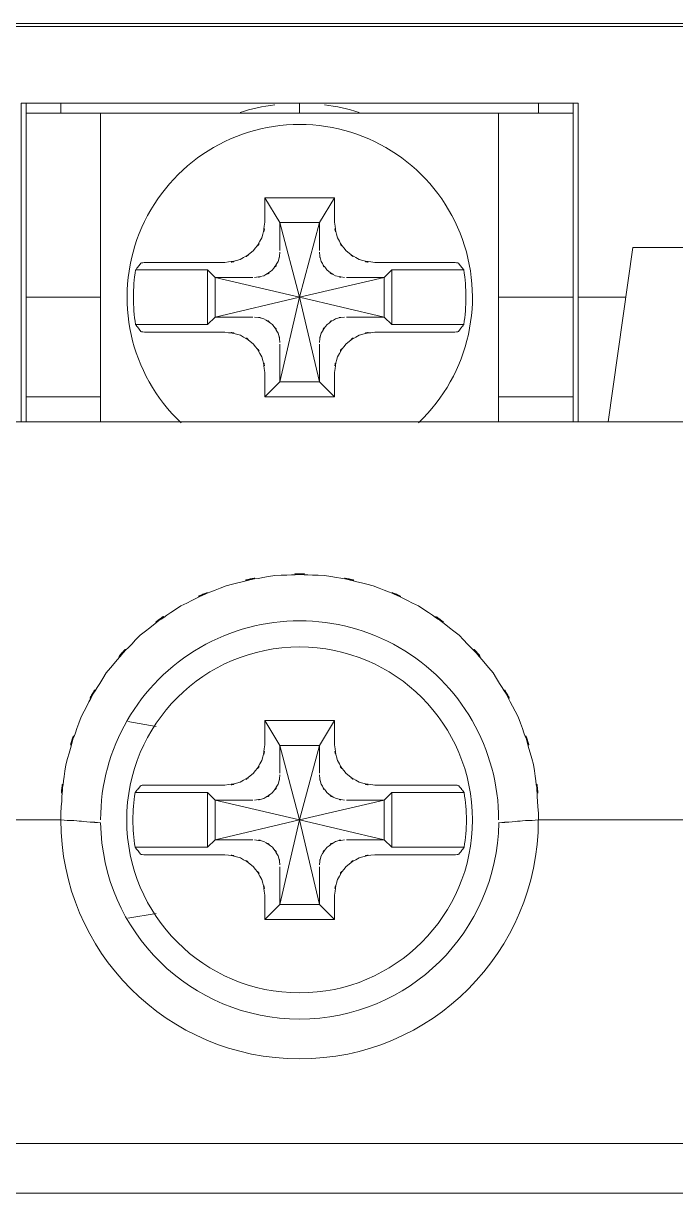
# Model space of a CAD drawing. Header units: millimetres. Extents: x 41 to 1635, y 11 to 1528.
# Drawn here: x 447.85 to 461.85, y 1173.03 to 1198.27 of the extents above; entities that cross this region are included whole.
import ezdxf

# ---------------------------------------------------------------- set-up
doc = ezdxf.new("R2010")
doc.units = ezdxf.units.MM
doc.header["$LTSCALE"] = 8
doc.layers.get('0').update_dxf_attribs({"linetype": 'CONTINUOUS'})
doc.layers.add('PDF_Geometry', color=7, linetype='CONTINUOUS')

# ---------------------------------------------------------------- blocks, each defined once
blk = doc.blocks.new('Contactor1')
at = {"layer": 'PDF_Geometry', "lineweight": 9}
for points in [[(-0.0757292958967355, 0.01664617957840164), (-0.07856254589677292, 0.01664617957840164), (-0.5275486014522812, 0.01664617957840164), (-0.5303680875634313, 0.01664617957840164)], [(-0.223479295896766, -0.09700722319939814), (-0.223479295896766, -0.06150680653274776), (-0.223479295896766, -0.006090264866088546), (-0.3826320736745288, -0.006090264866088546), (-0.3826320736745288, -0.008923320421672543), (-0.3826320736745288, -0.06150680653274776), (-0.3826320736745288, -0.09700722319939814)], [(-0.3812013514523187, -0.06150680653274776), (-0.3598820597856616, -0.06150680653274776), (-0.3598820597856616, -0.008923320421672543), (-0.3812013514523187, -0.008923320421672543), (-0.3812013514523187, -0.006090264866088546)], [(-0.3712430736745205, -0.008923320421672543), (-0.3712430736745205, -0.006090264866088546)], [(-0.3030485875634099, -0.006090264866088546), (-0.3030485875634099, -0.008923320421672543)], [(-0.2248958236745011, -0.006090264866088546), (-0.2248958236745011, -0.008923320421672543), (-0.2462153236745053, -0.008923320421672543), (-0.2462153236745053, -0.06150680653274776), (-0.2248958236745011, -0.06150680653274776)], [(-0.2348542958967528, -0.006090264866088546), (-0.2348542958967528, -0.008923320421672543)], [(-0.3812013514523187, -0.09700722319939814), (-0.3812013514523187, -0.08990934819939866), (-0.3812013514523187, -0.06150680653274776), (-0.3812013514523187, -0.008923320421672543)], [(-0.3598820597856616, -0.008923320421672543), (-0.352770837563412, -0.008923320421672543), (-0.2533265458967549, -0.008923320421672543), (-0.2462153236745053, -0.008923320421672543)], [(-0.2248958236745011, -0.09700722319939814), (-0.2248958236745011, -0.08990934819939866), (-0.2248958236745011, -0.06150680653274776), (-0.2248958236745011, -0.008923320421672543)], [(-0.3130070597856616, -0.04007668153280974), (-0.3130070597856616, -0.03307629264384104), (-0.2930903236745053, -0.03307629264384104), (-0.2930903236745053, -0.04007668153280974)], [(-0.3130070597856616, -0.03307629264384104), (-0.3087293097856332, -0.04018773708821755), (-0.2973542958967528, -0.04018773708821755), (-0.2930903236745053, -0.03307629264384104)], [(-0.2973542958967528, -0.04814604264379341), (-0.2973542958967528, -0.04018773708821755), (-0.3030485875634099, -0.06150680653274776), (-0.3087293097856332, -0.04018773708821755), (-0.3087293097856332, -0.04814604264379341)], [(-0.2149515458967244, -0.09700722319939814), (-0.207854295896766, -0.04729832042164617), (-0.192229295896766, -0.04729832042164617), (-0.1851180597856228, -0.09700722319939814)], [(-0.3468820042301104, -0.05156230653278726), (-0.3244653514523179, -0.05156230653278726)], [(-0.3164097681190015, -0.05581273708821755), (-0.3272015458967417, -0.05581273708821755), (-0.3030485875634099, -0.06150680653274776), (-0.3272015458967417, -0.06718730653278726), (-0.3272015458967417, -0.05581273708821755), (-0.3293265458967767, -0.05368751486605561)], [(-0.2767570597856661, -0.05368751486605561), (-0.2767570597856661, -0.06929895931057217), (-0.2788958236745316, -0.06718730653278726), (-0.2788958236745316, -0.05581273708821755), (-0.3030485875634099, -0.06150680653274776), (-0.3087293097856332, -0.08564536208837126), (-0.3087293097856332, -0.07486841764387009)], [(-0.281604268118997, -0.05156230653278726), (-0.2592153792301133, -0.05156230653278726)], [(-0.3598820597856616, -0.06150680653274776), (-0.3598820597856616, -0.08990934819939866), (-0.3598820597856616, -0.09700722319939814)], [(-0.2896876014523286, -0.06718730653278726), (-0.2788958236745316, -0.06718730653278726), (-0.3030485875634099, -0.06150680653274776), (-0.2973542958967528, -0.08564536208837126), (-0.3087293097856332, -0.08564536208837126), (-0.3130070597856616, -0.08990934819939866)], [(-0.2462153236745053, -0.09700722319939814), (-0.2462153236745053, -0.08990934819939866), (-0.2462153236745053, -0.06150680653274776)], [(-0.223479295896766, -0.06150680653274776), (-0.2098680320078756, -0.06150680653274776)], [(-0.2973542958967528, -0.07486841764387009), (-0.2973542958967528, -0.08564536208837126), (-0.2930903236745053, -0.08990934819939866)], [(-0.2930903236745053, -0.08292336208830875), (-0.2930903236745053, -0.08990934819939866), (-0.3130070597856616, -0.08990934819939866), (-0.3130070597856616, -0.08292336208830875)], [(-0.3598820597856616, -0.08990934819939866), (-0.3812013514523187, -0.08990934819939866)], [(-0.2248958236745011, -0.08990934819939866), (-0.2462153236745053, -0.08990934819939866)], [(-0.3520903375634248, -0.1826183481994121), (-0.3440625181189603, -0.1839653620883155)], [(-0.3130070597856616, -0.1892432093104617), (-0.3130070597856616, -0.1822707926438625), (-0.2930903236745053, -0.1822707926438625), (-0.2930903236745053, -0.1892432093104617)], [(-0.3130070597856616, -0.1822707926438625), (-0.3087293097856332, -0.189382237088239), (-0.2973542958967528, -0.189382237088239), (-0.2930903236745053, -0.1822707926438625)], [(-0.2973542958967528, -0.1973261259771562), (-0.2973542958967528, -0.189382237088239), (-0.3030485875634099, -0.2106877370882785), (-0.3087293097856332, -0.189382237088239), (-0.3087293097856332, -0.1973261259771562)], [(-0.3470208097856471, -0.2007432509772116), (-0.3244653514523179, -0.2007432509772116)], [(-0.281604268118997, -0.2007432509772116), (-0.259076351452336, -0.2007432509772116)], [(-0.3164097681190015, -0.204992820421694), (-0.3272015458967417, -0.204992820421694), (-0.3030485875634099, -0.2106877370882785), (-0.3272015458967417, -0.2163818204217023), (-0.3272015458967417, -0.204992820421694), (-0.3293265458967767, -0.2028820287549706)], [(-0.2896876014523286, -0.2163818204217023), (-0.2788958236745316, -0.2163818204217023), (-0.3030485875634099, -0.2106877370882785), (-0.3087293097856332, -0.234839862088279), (-0.2973542958967528, -0.234839862088279), (-0.3030485875634099, -0.2106877370882785), (-0.2788958236745316, -0.204992820421694), (-0.2788958236745316, -0.2163818204217023), (-0.2767570597856661, -0.2184926120883119), (-0.2767570597856661, -0.2028820287549706)], [(-0.3244653514523179, -0.220632237088239), (-0.3470208097856471, -0.220632237088239)], [(-0.259076351452336, -0.220632237088239), (-0.281604268118997, -0.220632237088239)], [(-0.3087293097856332, -0.2240620704216099), (-0.3087293097856332, -0.234839862088279), (-0.3130070597856616, -0.2391038481994201)], [(-0.2973542958967528, -0.2240620704216099), (-0.2973542958967528, -0.234839862088279), (-0.2930903236745053, -0.2391038481994201)], [(-0.2930903236745053, -0.2321043065327331), (-0.2930903236745053, -0.2391038481994201), (-0.3130070597856616, -0.2391038481994201), (-0.3130070597856616, -0.2321043065327331)], [(-0.3440625181189603, -0.2374092787549671), (-0.3521181014523336, -0.2387427231993797)], [(0.01238174576991469, -0.3172432648660788), (-0.6184793375634285, -0.3172432648660788)]]:
    blk.add_lwpolyline(points, dxfattribs=at)
for points in [[(-0.3164097681190015, -0.06718730653278726), (-0.3272015458967417, -0.06718730653278726), (-0.3293265458967767, -0.06929895931057217), (-0.3498958236745011, -0.06929895931057217, -0.08275449568134748), (-0.3498958236745011, -0.05368751486605561), (-0.3293265458967767, -0.05368751486605561), (-0.3293265458967767, -0.06929895931057217)], [(-0.2896876014523286, -0.05581273708821755), (-0.2788958236745316, -0.05581273708821755), (-0.2767570597856661, -0.05368751486605561), (-0.2562013514523187, -0.05368751486605561, -0.08273447831781874), (-0.2562013514523187, -0.06929895931057217), (-0.2767570597856661, -0.06929895931057217)], [(-0.3244653514523179, -0.07145129264381467), (-0.3468820042301104, -0.07145129264381467, 0.0006100411141313047), (-0.3478543236745395, -0.07139619542158471)], [(-0.2582152958967754, -0.07139619542158471, 0.00172140188205328), (-0.2592153792301133, -0.07145129264381467), (-0.281604268118997, -0.07145129264381467)], [(-0.3164097681190015, -0.2163818204217023), (-0.3272015458967417, -0.2163818204217023), (-0.3293265458967767, -0.2184926120883119), (-0.3500348514522784, -0.2184926120883119, -0.08139376598292875), (-0.3500348514522784, -0.2028820287549706), (-0.3293265458967767, -0.2028820287549706), (-0.3293265458967767, -0.2184926120883119)], [(-0.2896876014523286, -0.204992820421694), (-0.2788958236745316, -0.204992820421694), (-0.2767570597856661, -0.2028820287549706), (-0.2560902958967404, -0.2028820287549706, -0.08408157926587237), (-0.2560902958967404, -0.2184926120883119), (-0.2767570597856661, -0.2184926120883119)], [(-0.6227293236745481, -0.2110624315328096), (-0.6227293236743208, -0.3073123343104953, -0.4140617070540777), (-0.6184793375634285, -0.3030347787549772), (0.01238174576991469, -0.3030347787548635, -0.4146351572907975), (0.01664571799210535, -0.3073123343104953), (0.01664571799210535, -0.2110624315328096), (0.01664571799210535, -0.3073123343104953), (0.01664571799210535, -0.3190065009771388)], [(-0.4445626153411695, -0.2108818759771793, 0.002446014149375049), (-0.4408543097856636, -0.2106877370882785), (-0.3712430736745205, -0.2106877370882785, 0.002616859766885959), (-0.3675765181189945, -0.2108818759771793)], [(-0.2385348514523002, -0.2108818759771793, 0.002907355942976045), (-0.2348542958967528, -0.2106877370882785), (-0.1652153097856512, -0.2106877370882785, 0.9999144821332955), (-0.02881254589675564, -0.2106877370882785), (0.01238174576991469, -0.2106877370882785)]]:
    blk.add_lwpolyline(points, format="xyb", dxfattribs=at)
blk.add_lwpolyline([(0.009534704103259628, -0.09700722319939814), (-0.6156320875634265, -0.09700722319939814)], close=True, dxfattribs=at)
blk.add_circle((-0.3030709238498162, -0.2106651923737672), 0.04936948032287533, dxfattribs=at)
for centre, radius, start, end in [((-0.3026997379120075, -0.06366881183930673), 0.05760503229098796, 97.44092106350756, 107.5424036198331), ((-0.3033163730517572, -0.06308339047336631), 0.05701401770208041, 72.3847509260478, 82.5638624782745), ((-0.3030295901170348, -0.06148684014726769), 0.04932024032216221, 313.4386089562973, 226.6162242540567), ((-0.3713238121509903, -0.03675753651100422), 0.02730902519772637, 321.6881900278188, 323.4132692252318), ((-0.3030597165948166, -0.2106846706685701), 0.05684439300299805, 359.9969092305994, 180.0030459809568), ((-0.3030655908450512, -0.2106907702005856), 0.06817748289695537, 179.997450998109, 359.9950607913308), ((-0.3030323084208817, -0.210670545451876), 0.05685631751518248, 180.8707788254077, 359.1459137672844)]:
    blk.add_arc(centre, radius, start, end, dxfattribs=at)
at = {"layer": 'PDF_Geometry', "lineweight": 20}
blk.add_open_spline([(-0.04121539311898914, 0.01579845735614072), (-0.09503483756333253, 0.01579845735614072), (-0.5504653931190546, 0.01579845735614072), (-0.5504653931190546, 0.01579845735614072)], degree=3, dxfattribs=at)
at = {"layer": 'PDF_Geometry', "lineweight": 9}
for points in [[(-0.313854143118931, -0.04454834819944153), (-0.3121875458968475, -0.03788195931065275), (-0.3139376431190044, -0.04685412597723371), (-0.3130070597856616, -0.04007668153280974)], [(-0.2930903236744484, -0.04007668153280974), (-0.2921597403412193, -0.04685412597723371), (-0.2938820736745242, -0.03789551486602249), (-0.2922570181189599, -0.04454834819944153)], [(-0.3162987264523167, -0.04824268153265621), (-0.3123263514523273, -0.04289616764390303), (-0.3172015320078003, -0.05031277875491469), (-0.313854143118931, -0.04454834819944153)], [(-0.2922570181189599, -0.04454834819944153), (-0.2888820736745288, -0.05029837597726328), (-0.2937708236744925, -0.04289616764390303), (-0.2897986570077933, -0.04824268153265621)], [(-0.3200070320078225, -0.0507010426438228), (-0.3142570181188944, -0.04733986208839269), (-0.3216458653411678, -0.05221504264386567), (-0.3162987264523167, -0.04824268153265621)], [(-0.3108542958968314, -0.05371550097720501), (-0.3081876153411827, -0.0501873204216281), (-0.3114515181189859, -0.05507607042159179), (-0.3092152542300823, -0.05127069542163554)], [(-0.3092152542300823, -0.05127069542163554), (-0.3082709070078522, -0.04738225097707982), (-0.309243018119048, -0.05260413986616186), (-0.3087153236744484, -0.0486461815326038)], [(-0.2968959070078085, -0.05124272319926604), (-0.2946598514523089, -0.05504894542173133), (-0.2978959903411464, -0.05015934819948598), (-0.2952570597855697, -0.05370108431043263)], [(-0.2973680736744768, -0.0486461815326038), (-0.2968681431190703, -0.05257616764379236), (-0.2978402542300387, -0.04738225097707982), (-0.2968959070078085, -0.05124272319926604)], [(-0.2897986570077933, -0.04824268153265621), (-0.2844515181190559, -0.05221504264386567), (-0.2918403653412156, -0.04733986208839269), (-0.2860903514524011, -0.05068747319933209)], [(-0.3493958792300305, -0.05303477875486351), (-0.348645879230105, -0.05206245931049125), (-0.3496459625634429, -0.05335437597705095), (-0.3488959486746239, -0.0523820426437851)], [(-0.3488959486746239, -0.0523820426437851), (-0.3481181708968393, -0.05142327875500996), (-0.3491458097857389, -0.05271519542156966), (-0.3483680320079543, -0.0517428759771974)], [(-0.3478543236745395, -0.05161826486619248), (-0.3486736292301771, -0.0517428759771974), (-0.3476875320079102, -0.0514648204216428), (-0.3483680320079543, -0.0517428759771974)], [(-0.3468820042300536, -0.05156230653278726), (-0.3483542542300597, -0.05163182042156222), (-0.346368073674455, -0.05152077875482064), (-0.3478543236745395, -0.05161826486619248)], [(-0.3244653514522611, -0.05156230653278726), (-0.3177014764523278, -0.05061795931055713), (-0.3266458792301705, -0.05234051486604585), (-0.3200070320078225, -0.0507010426438228)], [(-0.3132846847856285, -0.05534055653265568), (-0.3095070736745242, -0.05310429264386585), (-0.3143542820078551, -0.05635441764388815), (-0.3108542958968314, -0.05371550097720501)], [(-0.2952570597855697, -0.05370108431043263), (-0.2917293236745877, -0.05635441764388815), (-0.2966180597856578, -0.05307632042149635), (-0.2928264625633688, -0.05532613986611068)], [(-0.2860903514524011, -0.05068747319933209), (-0.2794515042300532, -0.05234051486604585), (-0.2883959070078959, -0.05061795931055713), (-0.281604268118997, -0.05156230653278726)], [(-0.2582152958968322, -0.05161826486619248), (-0.259729309785655, -0.05152077875482064), (-0.2577431153412704, -0.05163182042156222), (-0.2592153792301701, -0.05156230653278726)], [(-0.2577153514523047, -0.0517428759771974), (-0.2584236153412007, -0.0514648204216428), (-0.257423740341153, -0.0517428759771974), (-0.2582152958968322, -0.05161826486619248)], [(-0.2577153514523047, -0.0517428759771974), (-0.2569513653411946, -0.05271519542156966), (-0.2579931986744555, -0.05142327875500996), (-0.2572014347855998, -0.0523820426437851)], [(-0.2572014347855998, -0.0523820426437851), (-0.2564654070078518, -0.05335437597705095), (-0.2574652820077858, -0.05206245931049125), (-0.2566875042300012, -0.05303477875486351)], [(-0.2566875042300012, -0.05303477875486351), (-0.2559514903411468, -0.05402066764372648), (-0.2569513653411946, -0.05271519542156966), (-0.2562013514522619, -0.05368751486594192)], [(-0.3159098375634244, -0.05581273708821755), (-0.3119514486745061, -0.05531258431051356), (-0.3171737681190621, -0.05627048708834081), (-0.3132846847856285, -0.05534055653265568)], [(-0.2928264625633688, -0.05532613986611068), (-0.2889376014522327, -0.05627048708834081), (-0.2941596986744912, -0.05529816764374118), (-0.2902153097856512, -0.05581273708821755)], [(-0.3132709070079613, -0.06767388986600054), (-0.3171737681190621, -0.06670157042162828), (-0.311937462563435, -0.06770102875498196), (-0.3159098375634244, -0.06717375097719014)], [(-0.3108265458967594, -0.06929895931057217), (-0.3143542820078551, -0.06663205653285331), (-0.3094793097856723, -0.06992372319928108), (-0.3132709070079613, -0.06767388986600054)], [(-0.2928124764522977, -0.06765948708834912), (-0.2965902958966922, -0.06989575097713896), (-0.2917153375635166, -0.06663205653285331), (-0.2952292958968314, -0.06927098708820267)], [(-0.2902153097856512, -0.06717375097719014), (-0.294118170896752, -0.06768745931049125), (-0.2889376014522327, -0.06671513986611899), (-0.2928124764522977, -0.06765948708834912)], [(-0.3493958792300305, -0.0699652509772477), (-0.3501458931189632, -0.06897937597705095), (-0.3491458097857389, -0.07028484819943515), (-0.349895823674558, -0.06929895931057217)], [(-0.3488959486746239, -0.07061800097721971), (-0.3496459625634429, -0.06963211208835673), (-0.348645879230105, -0.07092316764374118), (-0.3493958792300305, -0.0699652509772477)], [(-0.3483680320079543, -0.0712571676438074), (-0.3491458097857389, -0.07028484819943515), (-0.3481181708968393, -0.07157675097710126), (-0.3488959486746239, -0.07061800097721971)], [(-0.3092152542300823, -0.07174290375496639), (-0.3114237542301339, -0.06796551486604585), (-0.3081876153411827, -0.07282627875497383), (-0.3108265458967594, -0.06929895931057217)], [(-0.3087153236744484, -0.07435384819928004), (-0.3092292403411534, -0.07039588986617673), (-0.3082846847856331, -0.07561779264392499), (-0.3092152542300823, -0.07174290375496639)], [(-0.2952292958968314, -0.06927098708820267), (-0.2978959903411464, -0.0728127231993767), (-0.2946181014523859, -0.06793752875501013), (-0.2968959070078085, -0.07174290375496639)], [(-0.2968959070078085, -0.07174290375496639), (-0.2978402542300387, -0.0756321954215764), (-0.2968681431190703, -0.07036791764380723), (-0.2973680736744768, -0.07435384819928004)], [(-0.2572014347855998, -0.07061800097721971), (-0.2579931986744555, -0.07157675097710126), (-0.2569513653411946, -0.07028484819943515), (-0.2577153514523047, -0.0712571676438074)], [(-0.2566875042300012, -0.0699652509772477), (-0.2574652820077858, -0.07092316764374118), (-0.2564654070078518, -0.06963211208835673), (-0.2572014347855998, -0.07061800097721971)], [(-0.2562013514522619, -0.06929895931057217), (-0.2569513653411946, -0.07028484819943515), (-0.2559514903411468, -0.06897937597705095), (-0.2566875042300012, -0.0699652509772477)], [(-0.3483680320079543, -0.0712571676438074), (-0.3476875320079102, -0.07154877875495913), (-0.3486736292301771, -0.0712571676438074), (-0.3478543236745395, -0.07139619542158471)], [(-0.3199792681189706, -0.07231257042167272), (-0.3266598653412416, -0.07065952875495896), (-0.3177014764523278, -0.07238208431044768), (-0.3244653514522611, -0.07145129264381467)], [(-0.316284740341132, -0.07474295931046981), (-0.3216458653411678, -0.07078498708824554), (-0.3142570181188944, -0.07567373708820924), (-0.3199792681189706, -0.07231257042167272)], [(-0.313854143118931, -0.07845168153266968), (-0.3172015320078003, -0.07270166764374153), (-0.3123263514523273, -0.08007675097724132), (-0.316284740341132, -0.07474295931046981)], [(-0.2897986570077933, -0.07474295931046981), (-0.2937708236744925, -0.08007675097724132), (-0.2888543097855631, -0.07268725097719653), (-0.2922430320078888, -0.07845168153266968)], [(-0.2860903514524011, -0.07231257042167272), (-0.2918403653412156, -0.07565933431055782), (-0.2844515181190559, -0.07078498708824554), (-0.2897986570077933, -0.07474295931046981)], [(-0.281604268118997, -0.07145129264381467), (-0.2883959070078959, -0.07236766764390268), (-0.2794515042300532, -0.07065952875495896), (-0.2860903514524011, -0.07231257042167272)], [(-0.2582152958968322, -0.07139619542158471), (-0.257423740341153, -0.0712571676438074), (-0.2584236153412007, -0.07154877875495913), (-0.2577153514523047, -0.0712571676438074)], [(-0.3130070597856616, -0.08292336208842244), (-0.3139376431190044, -0.0761315009772261), (-0.3121875458968475, -0.08510451486608872), (-0.313854143118931, -0.07845168153266968)], [(-0.2922430320078888, -0.07845168153266968), (-0.2938820736745242, -0.08511808431057943), (-0.2921597403412193, -0.07611794542162897), (-0.2930903236744484, -0.08292336208842244)], [(-0.3240486986745168, -0.1438127093106232), (-0.3437153792301046, -0.1518540981994647), (-0.3177709903412165, -0.1403820287550843), (-0.3369792542300161, -0.1495627370882175)], [(-0.3101598097857163, -0.1408957370881581), (-0.3310904208967145, -0.1446731398659722), (-0.3033541847856327, -0.138826473199515), (-0.3240486986745168, -0.1438127093106232)], [(-0.2959375597856138, -0.1408821815327883), (-0.3172570597857316, -0.1402709731994491), (-0.2888265458968249, -0.1402565704215704), (-0.3101598097857163, -0.1408957370881581)], [(-0.2820904208967363, -0.1438127093106232), (-0.3027431986744773, -0.138826473199515), (-0.2750209486745803, -0.1446731398659722), (-0.2959375597856138, -0.1408821815327883)], [(-0.2691318931189812, -0.1495627370882175), (-0.2882986292301553, -0.1403820287550843), (-0.262409768118971, -0.1518540981994647), (-0.2820904208967363, -0.1438127093106232)], [(-0.3369792542300161, -0.1495627370882175), (-0.3547570181189599, -0.1616180148660078), (-0.3315486153412053, -0.1448536954217161), (-0.3485903514524011, -0.1579372648661774)], [(-0.2575347958967882, -0.1579372648661774), (-0.2745625458966856, -0.1448536954217161), (-0.2513681292300021, -0.1616180148660078), (-0.2691318931189812, -0.1495627370882175)], [(-0.3485903514524011, -0.1579372648661774), (-0.363618129230133, -0.1736461815326038), (-0.344201532007844, -0.1521321398661257), (-0.3582709903411683, -0.1687014870883559)], [(-0.2478126153411608, -0.1687014870883559), (-0.2618958375634861, -0.1521177231993533), (-0.2425070042301627, -0.1736317787549524), (-0.2575347958967882, -0.1579372648661774)], [(-0.3582709903411683, -0.1687014870883559), (-0.3696597681189928, -0.1872570287550843), (-0.3552291986745217, -0.1620901954215697), (-0.3654930597855923, -0.1812704870883408)], [(-0.2406043236745177, -0.1812704870883408), (-0.2508819625633691, -0.1620766259770789), (-0.2364376153411172, -0.1872570287550843), (-0.2478126153411608, -0.1687014870883559)], [(-0.3654930597855923, -0.1812704870883408), (-0.3726042958966787, -0.2015205981992949), (-0.3639097542301784, -0.1742845148660308), (-0.3698403375635166, -0.1949093065327361)], [(-0.236257045896707, -0.194895750977139), (-0.2422014070079399, -0.1742709454215401), (-0.2334930875634313, -0.2015205981992949), (-0.2406043236745177, -0.1812704870883408)], [(-0.3698403375635166, -0.1949093065327361), (-0.3725487681189747, -0.2155620843104771), (-0.3697292820078815, -0.1879377370883049), (-0.3712430736745205, -0.2087151259770508)], [(-0.313854143118931, -0.1937292926438658), (-0.3121875458968475, -0.1870764593104468), (-0.3139376431190044, -0.1960486259772551), (-0.3130070597856616, -0.1892432093104617)], [(-0.2930903236744484, -0.1892432093104617), (-0.2921597403412193, -0.1960206537548856), (-0.2938820736745242, -0.1870764593104468), (-0.2922570181189599, -0.1937292926438658)], [(-0.2348542958968096, -0.2087151259770508), (-0.2363820875634133, -0.1879233204217599), (-0.2335486153412489, -0.2155620843104771), (-0.236257045896707, -0.194895750977139)], [(-0.3162987264523167, -0.1974371815326776), (-0.3123263514523273, -0.1920898204216428), (-0.3172015320078003, -0.1995072926438297), (-0.313854143118931, -0.1937292926438658)], [(-0.2922570181189599, -0.1937292926438658), (-0.2888820736745288, -0.1994928759772847), (-0.2937708236744925, -0.1920898204216428), (-0.2897986570077933, -0.1974371815326776)], [(-0.3200070320078225, -0.1998955426438442), (-0.3142570181188944, -0.1965343759770803), (-0.3216598514522389, -0.20139598708829), (-0.3162987264523167, -0.1974371815326776)], [(-0.3092152542300823, -0.2004516398660598), (-0.3082709070078522, -0.1965623481994498), (-0.309243018119048, -0.2017986537548495), (-0.3087153236744484, -0.1978262787549738)], [(-0.2973680736744768, -0.1978262787549738), (-0.2968681431190703, -0.2017706815327074), (-0.2978402542300387, -0.1965767509771013), (-0.2968959070078085, -0.2004372231995148)], [(-0.2897986570077933, -0.1974371815326776), (-0.2844515181190559, -0.20139598708829), (-0.2918403653412156, -0.196520806532817), (-0.2860903514524011, -0.1998819731993535)], [(-0.3495209208967367, -0.2022148759772335), (-0.3487569208968466, -0.2012434037549156), (-0.3497570042300708, -0.2025344593105274), (-0.3490070042300317, -0.2015765565327001)], [(-0.3490070042300317, -0.2015765565327001), (-0.3482432125634318, -0.2006042231994343), (-0.3492708514523315, -0.201896139865994), (-0.3484930736745468, -0.2009373759772188)], [(-0.347993129230133, -0.2007847926438444), (-0.3488126570079544, -0.2009238204216217), (-0.3478125736746165, -0.2006457648660671), (-0.3484930736745468, -0.2009373759772188)], [(-0.3470208097856471, -0.2007432509772116), (-0.3484653097856949, -0.2008127648659865), (-0.3465071014522323, -0.2007017093105787), (-0.347993129230133, -0.2007847926438444)], [(-0.3244653514522611, -0.2007432509772116), (-0.3177014764523278, -0.1998124593105786), (-0.3266458792301705, -0.2015205981992949), (-0.3200070320078225, -0.1998955426438442)], [(-0.3108542958968314, -0.2029100009772264), (-0.3081876153411827, -0.1993682648660524), (-0.3114515181189859, -0.2042570148660161), (-0.3092152542300823, -0.2004516398660598)], [(-0.2968959070078085, -0.2004372231995148), (-0.2946598514523089, -0.2042425981994711), (-0.2978959903411464, -0.19935384819928), (-0.2952570597855697, -0.2028820287550843)], [(-0.2860903514524011, -0.1998819731993535), (-0.2794515042300532, -0.2015205981992949), (-0.2883959070078959, -0.1998124593105786), (-0.281604268118997, -0.2007432509772116)], [(-0.2581042403411971, -0.2007847926438444), (-0.2596042681190625, -0.2007017093105787), (-0.2576043097855631, -0.2008127648659865), (-0.2590763514523928, -0.2007432509772116)], [(-0.2575903236744921, -0.2009373759772188), (-0.2582848097856072, -0.2006457648660671), (-0.2572987125633404, -0.2009238204216217), (-0.2581042403411971, -0.2007847926438444)], [(-0.2575903236744921, -0.2009373759772188), (-0.2568125458967074, -0.201896139865994), (-0.2578541708966782, -0.2006042231994343), (-0.2570626153412263, -0.2015765565327001)], [(-0.2570626153412263, -0.2015765565327001), (-0.2563403653411456, -0.2025344593105274), (-0.257326476452306, -0.2012434037549156), (-0.256576462563487, -0.2022148759772335)], [(-0.3500348514523353, -0.2028820287550843), (-0.3492708514523315, -0.201896139865994), (-0.3502709347855557, -0.2032016120883782), (-0.3495209208967367, -0.2022148759772335)], [(-0.3159098375634244, -0.204992820421694), (-0.3119514486745061, -0.2044926815326562), (-0.3171737681190621, -0.2054650009772558), (-0.3132846847856285, -0.2045350565326771)], [(-0.3132846847856285, -0.2045350565326771), (-0.3095070736745242, -0.2022988065327809), (-0.3143542820078551, -0.2055345148660308), (-0.3108542958968314, -0.2029100009772264)], [(-0.2952570597855697, -0.2028820287550843), (-0.2917293236745877, -0.2055345148660308), (-0.2966180597856578, -0.202257264866148), (-0.2928264625633688, -0.204507084310535)], [(-0.2928264625633688, -0.204507084310535), (-0.2889098375634944, -0.2054650009772558), (-0.2941596986744912, -0.2044926815326562), (-0.2902153097856512, -0.204992820421694)], [(-0.256576462563487, -0.2022148759772335), (-0.2558264486745543, -0.2032016120883782), (-0.2568125458967074, -0.201896139865994), (-0.2560902958967404, -0.2028820287550843)], [(-0.3712430736745205, -0.2087151259770508), (-0.3712708375634861, -0.2102011537549515), (-0.3712708375634861, -0.2082149731993468), (-0.3712430736745205, -0.2097010148661411)], [(-0.3712430736745205, -0.2097010148661411), (-0.3712153236744484, -0.2111734870882174), (-0.3712708375634861, -0.2092017093104914), (-0.3712430736745205, -0.2106877370883922)], [(-0.3637847125634721, -0.2111870426438145), (-0.3694514486746243, -0.2106877370883922), (-0.3618680320078624, -0.2113260704215918), (-0.3675765181189377, -0.2108818759770656)], [(-0.3598820597856616, -0.2115066259771083), (-0.3657153653411456, -0.2110064870882979), (-0.3579236431189088, -0.2116736259772551), (-0.3637847125634721, -0.2111870426438145)], [(-0.2423404347857172, -0.2111870426438145), (-0.2481737403412012, -0.2116736259772551), (-0.2403820042300708, -0.2110064870882979), (-0.2462153236744484, -0.2115066259771083)], [(-0.2385348514523571, -0.2108818759770656), (-0.2442291292301775, -0.2113260704215918), (-0.2366459347855994, -0.2106877370883922), (-0.2423404347857172, -0.2111870426438145)], [(-0.2348820597856616, -0.2106877370883922), (-0.234826532007844, -0.2092017093104914), (-0.2348820597856616, -0.2111734870882174), (-0.2348542958968096, -0.2097010148661411)], [(-0.2348542958968096, -0.2097010148661411), (-0.2348542958968096, -0.2082149731993468), (-0.2348542958968096, -0.2102011537549515), (-0.2348542958968096, -0.2087151259770508)], [(-0.3495209208967367, -0.219146195421672), (-0.3502709347855557, -0.2181738759772998), (-0.3492708514523315, -0.2194793481994566), (-0.3500348514523353, -0.2184926120883119)], [(-0.3132709070079613, -0.2168539870883706), (-0.3171737681190621, -0.2158816676437709), (-0.3119236847856541, -0.2168819593105127), (-0.3159098375634244, -0.2163682509772116)], [(-0.3108265458967594, -0.2184790565327148), (-0.3143542820078551, -0.2158401259771381), (-0.3094793097856723, -0.2191038204216511), (-0.3132709070079613, -0.2168539870883706)], [(-0.3092152542300823, -0.2209374176438814), (-0.3114237542301339, -0.2171455981992949), (-0.3081876153411827, -0.2220207787549953), (-0.3108265458967594, -0.2184790565327148)], [(-0.2952292958968314, -0.2184790565327148), (-0.2978959903411464, -0.2219928065328531), (-0.2946181014523859, -0.2171320426439252), (-0.2968959070078085, -0.2209094315326183)], [(-0.2928124764522977, -0.2168539870883706), (-0.2965902958966922, -0.2190902509771604), (-0.2917153375635166, -0.2158401259771381), (-0.2952292958968314, -0.2184790565327148)], [(-0.2902153097856512, -0.2163682509772116), (-0.294118170896752, -0.2168819593105127), (-0.2889376014522327, -0.2158960704216497), (-0.2928124764522977, -0.2168539870883706)], [(-0.2560902958967404, -0.2184926120883119), (-0.2568125458967074, -0.2194793481994566), (-0.2558264486745543, -0.2181738759772998), (-0.256576462563487, -0.219146195421672)], [(-0.3490070042300317, -0.2197989315327504), (-0.3497570042300708, -0.2188266120883782), (-0.3487569208968466, -0.220132084310535), (-0.3495209208967367, -0.219146195421672)], [(-0.3484930736745468, -0.2204516676438288), (-0.3492708514523315, -0.2194793481994566), (-0.3482432125634318, -0.2207568481994713), (-0.3490070042300317, -0.2197989315327504)], [(-0.3484930736745468, -0.2204516676438288), (-0.3478125736746165, -0.2207288759771018), (-0.3488126570079544, -0.2204652370883196), (-0.347993129230133, -0.2205762926437274)], [(-0.347993129230133, -0.2205762926437274), (-0.3465071014522323, -0.2206737787550992), (-0.3484653097856949, -0.220562723199464), (-0.3470208097856471, -0.220632237088239)], [(-0.3199792681189706, -0.2214790981993247), (-0.3266598653412416, -0.2198404731993833), (-0.3177014764523278, -0.2215621676439241), (-0.3244653514522611, -0.220632237088239)], [(-0.316284740341132, -0.2239374593104912), (-0.3216458653411678, -0.2199650843103882), (-0.3142292542301561, -0.2248538343105793), (-0.3199792681189706, -0.2214790981993247)], [(-0.3087153236744484, -0.2235347926439317), (-0.3092292403411534, -0.2195904037548644), (-0.3082709070078522, -0.2247987370883493), (-0.3092152542300823, -0.2209374176438814)], [(-0.2968959070078085, -0.2209094315326183), (-0.2978402542300387, -0.2248122926439464), (-0.2968681431190703, -0.2195759870883194), (-0.2973680736744768, -0.2235347926439317)], [(-0.2860903514524011, -0.2214790981993247), (-0.2918403653412156, -0.2248402648660885), (-0.2844515181190559, -0.2199650843103882), (-0.2897986570077933, -0.2239374593104912)], [(-0.281604268118997, -0.220632237088239), (-0.2883959070078959, -0.2215621676439241), (-0.2794515042300532, -0.2198404731993833), (-0.2860903514524011, -0.2214790981993247)], [(-0.2590763514523928, -0.220632237088239), (-0.2576043097855631, -0.220562723199464), (-0.2596042681190625, -0.2206737787550992), (-0.2581042403411971, -0.2205762926437274)], [(-0.2581042403411971, -0.2205762926437274), (-0.2572987125633404, -0.2204652370883196), (-0.2582848097856072, -0.2207288759771018), (-0.2575903236744921, -0.2204516676438288)], [(-0.2570626153412263, -0.2197989315327504), (-0.2578541708966782, -0.2207568481994713), (-0.2568125458967074, -0.2194793481994566), (-0.2575903236744921, -0.2204516676438288)], [(-0.256576462563487, -0.219146195421672), (-0.257326476452306, -0.220132084310535), (-0.2563403653411456, -0.2188266120883782), (-0.2570626153412263, -0.2197989315327504)], [(-0.313854143118931, -0.2276461954215847), (-0.3172015320078003, -0.2218817648661116), (-0.3123263514523273, -0.2292704037549811), (-0.316284740341132, -0.2239374593104912)], [(-0.2897986570077933, -0.2239374593104912), (-0.2937708236744925, -0.2292704037549811), (-0.2888543097855631, -0.2218817648661116), (-0.2922430320078888, -0.2276317787550397)], [(-0.3130070597856616, -0.2321043065326194), (-0.3139376431190044, -0.2253404176437925), (-0.3121875458968475, -0.2342981815327221), (-0.313854143118931, -0.2276461954215847)], [(-0.2922430320078888, -0.2276317787550397), (-0.2938820736745242, -0.2342981815327221), (-0.2921597403412193, -0.2253404176437925), (-0.2930903236744484, -0.2321043065326194)]]:
    blk.add_open_spline(points, degree=3, dxfattribs=at)

msp = doc.modelspace()

# ---------------------------------------------------------------- block references
at = {"xscale": 75.19614335325724, "yscale": 75.19614335325724, "zscale": 75.19614335325724}
msp.add_blockref('Contactor1', (476.5685471298295, 1197.019608241355), dxfattribs=at)

doc.saveas('drawing.dxf')
